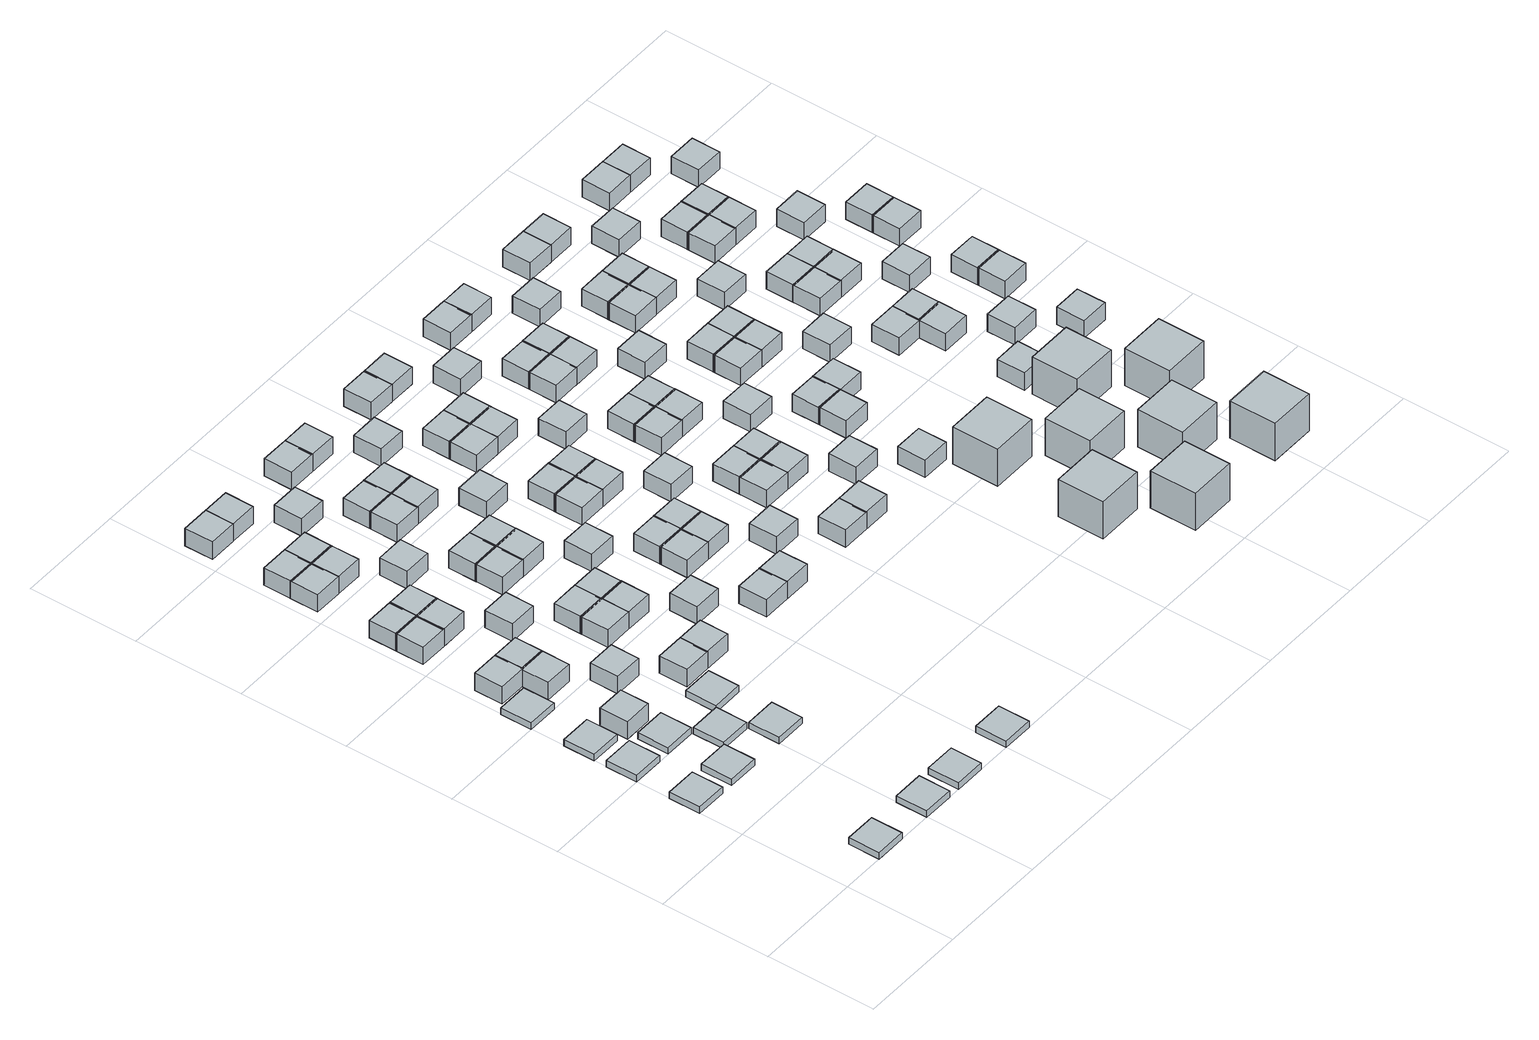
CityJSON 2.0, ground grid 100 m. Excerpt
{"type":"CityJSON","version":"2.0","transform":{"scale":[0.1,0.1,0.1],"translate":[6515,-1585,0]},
"CityObjects":{
"object1":{"type":"GenericCityObject","geometry":[{"type":"Solid","lod":"1","boundaries":[[[[0,1,2,3]],[[4,5,1,0]],[[5,6,2,1]],[[6,7,3,2]],[[7,4,0,3]],[[7,6,5,4]]]]}]},
"object2":{"type":"GenericCityObject","geometry":[{"type":"Solid","lod":"1","boundaries":[[[[8,9,10,11]],[[12,13,9,8]],[[13,14,10,9]],[[14,15,11,10]],[[15,12,8,11]],[[15,14,13,12]]]]}]},
"object3":{"type":"GenericCityObject","geometry":[{"type":"Solid","lod":"1","boundaries":[[[[16,17,18,19]],[[20,21,17,16]],[[21,22,18,17]],[[22,23,19,18]],[[23,20,16,19]],[[23,22,21,20]]]]}]},
"object4":{"type":"GenericCityObject","geometry":[{"type":"Solid","lod":"1","boundaries":[[[[24,25,26,27]],[[28,29,25,24]],[[29,30,26,25]],[[30,31,27,26]],[[31,28,24,27]],[[31,30,29,28]]]]}]},
"object5":{"type":"GenericCityObject","geometry":[{"type":"Solid","lod":"1","boundaries":[[[[32,33,34,35]],[[36,37,33,32]],[[37,38,34,33]],[[38,39,35,34]],[[39,36,32,35]],[[39,38,37,36]]]]}]},
"object6":{"type":"GenericCityObject","geometry":[{"type":"Solid","lod":"1","boundaries":[[[[40,41,42,43]],[[44,45,41,40]],[[45,46,42,41]],[[46,47,43,42]],[[47,44,40,43]],[[47,46,45,44]]]]}]},
"object7":{"type":"GenericCityObject","geometry":[{"type":"Solid","lod":"1","boundaries":[[[[48,49,50,51]],[[52,53,49,48]],[[53,54,50,49]],[[54,55,51,50]],[[55,52,48,51]],[[55,54,53,52]]]]}]},
"object8":{"type":"GenericCityObject","geometry":[{"type":"Solid","lod":"1","boundaries":[[[[56,57,58,59]],[[60,61,57,56]],[[61,62,58,57]],[[62,63,59,58]],[[63,60,56,59]],[[63,62,61,60]]]]}]},
"object9":{"type":"GenericCityObject","geometry":[{"type":"Solid","lod":"1","boundaries":[[[[64,65,66,67]],[[68,69,65,64]],[[69,70,66,65]],[[70,71,67,66]],[[71,68,64,67]],[[71,70,69,68]]]]}]},
"object10":{"type":"GenericCityObject","geometry":[{"type":"Solid","lod":"1","boundaries":[[[[72,73,74,75]],[[76,77,73,72]],[[77,78,74,73]],[[78,79,75,74]],[[79,76,72,75]],[[79,78,77,76]]]]}]},
"object11":{"type":"GenericCityObject","geometry":[{"type":"Solid","lod":"1","boundaries":[[[[80,81,82,83]],[[84,85,81,80]],[[85,86,82,81]],[[86,87,83,82]],[[87,84,80,83]],[[87,86,85,84]]]]}]},
"object12":{"type":"GenericCityObject","geometry":[{"type":"Solid","lod":"1","boundaries":[[[[88,89,90,91]],[[92,93,89,88]],[[93,94,90,89]],[[94,95,91,90]],[[95,92,88,91]],[[95,94,93,92]]]]}]},
"object13":{"type":"GenericCityObject","geometry":[{"type":"Solid","lod":"1","boundaries":[[[[96,97,98,99]],[[100,101,97,96]],[[101,102,98,97]],[[102,103,99,98]],[[103,100,96,99]],[[103,102,101,100]]]]}]},
"object14":{"type":"GenericCityObject","geometry":[{"type":"Solid","lod":"1","boundaries":[[[[104,105,106,107]],[[108,109,105,104]],[[109,110,106,105]],[[110,111,107,106]],[[111,108,104,107]],[[111,110,109,108]]]]}]},
"object15":{"type":"GenericCityObject","geometry":[{"type":"Solid","lod":"1","boundaries":[[[[112,113,114,115]],[[116,117,113,112]],[[117,118,114,113]],[[118,119,115,114]],[[119,116,112,115]],[[119,118,117,116]]]]}]},
"object16":{"type":"GenericCityObject","geometry":[{"type":"Solid","lod":"1","boundaries":[[[[120,121,122,123]],[[124,125,121,120]],[[125,126,122,121]],[[126,127,123,122]],[[127,124,120,123]],[[127,126,125,124]]]]}]},
"object17":{"type":"GenericCityObject","geometry":[{"type":"Solid","lod":"1","boundaries":[[[[128,129,130,131]],[[132,133,129,128]],[[133,134,130,129]],[[134,135,131,130]],[[135,132,128,131]],[[135,134,133,132]]]]}]},
"object18":{"type":"GenericCityObject","geometry":[{"type":"Solid","lod":"1","boundaries":[[[[136,137,138,139]],[[140,141,137,136]],[[141,142,138,137]],[[142,143,139,138]],[[143,140,136,139]],[[143,142,141,140]]]]}]},
"object19":{"type":"GenericCityObject","geometry":[{"type":"Solid","lod":"1","boundaries":[[[[144,145,146,147]],[[148,149,145,144]],[[149,150,146,145]],[[150,151,147,146]],[[151,148,144,147]],[[151,150,149,148]]]]}]},
"object20":{"type":"GenericCityObject","geometry":[{"type":"Solid","lod":"1","boundaries":[[[[152,153,154,155]],[[156,157,153,152]],[[157,158,154,153]],[[158,159,155,154]],[[159,156,152,155]],[[159,158,157,156]]]]}]},
"object21":{"type":"GenericCityObject","geometry":[{"type":"Solid","lod":"1","boundaries":[[[[160,161,162,163]],[[164,165,161,160]],[[165,166,162,161]],[[166,167,163,162]],[[167,164,160,163]],[[167,166,165,164]]]]}]},
"object22":{"type":"GenericCityObject","geometry":[{"type":"Solid","lod":"1","boundaries":[[[[168,169,170,171]],[[172,173,169,168]],[[173,174,170,169]],[[174,175,171,170]],[[175,172,168,171]],[[175,174,173,172]]]]}]},
"object23":{"type":"GenericCityObject","geometry":[{"type":"Solid","lod":"1","boundaries":[[[[176,177,178,179]],[[180,181,177,176]],[[181,182,178,177]],[[182,183,179,178]],[[183,180,176,179]],[[183,182,181,180]]]]}]},
"object24":{"type":"GenericCityObject","geometry":[{"type":"Solid","lod":"1","boundaries":[[[[184,185,186,187]],[[188,189,185,184]],[[189,190,186,185]],[[190,191,187,186]],[[191,188,184,187]],[[191,190,189,188]]]]}]},
"object25":{"type":"GenericCityObject","geometry":[{"type":"Solid","lod":"1","boundaries":[[[[192,193,194,195]],[[196,197,193,192]],[[197,198,194,193]],[[198,199,195,194]],[[199,196,192,195]],[[199,198,197,196]]]]}]},
"object26":{"type":"GenericCityObject","geometry":[{"type":"Solid","lod":"1","boundaries":[[[[200,201,202,203]],[[204,205,201,200]],[[205,206,202,201]],[[206,207,203,202]],[[207,204,200,203]],[[207,206,205,204]]]]}]},
"object27":{"type":"GenericCityObject","geometry":[{"type":"Solid","lod":"1","boundaries":[[[[208,209,210,211]],[[212,213,209,208]],[[213,214,210,209]],[[214,215,211,210]],[[215,212,208,211]],[[215,214,213,212]]]]}]},
"object28":{"type":"GenericCityObject","geometry":[{"type":"Solid","lod":"1","boundaries":[[[[216,217,218,219]],[[220,221,217,216]],[[221,222,218,217]],[[222,223,219,218]],[[223,220,216,219]],[[223,222,221,220]]]]}]},
"object29":{"type":"GenericCityObject","geometry":[{"type":"Solid","lod":"1","boundaries":[[[[224,225,226,227]],[[228,229,225,224]],[[229,230,226,225]],[[230,231,227,226]],[[231,228,224,227]],[[231,230,229,228]]]]}]},
"object30":{"type":"GenericCityObject","geometry":[{"type":"Solid","lod":"1","boundaries":[[[[232,233,234,235]],[[236,237,233,232]],[[237,238,234,233]],[[238,239,235,234]],[[239,236,232,235]],[[239,238,237,236]]]]}]},
"object31":{"type":"GenericCityObject","geometry":[{"type":"Solid","lod":"1","boundaries":[[[[240,241,242,243]],[[244,245,241,240]],[[245,246,242,241]],[[246,247,243,242]],[[247,244,240,243]],[[247,246,245,244]]]]}]},
"object32":{"type":"GenericCityObject","geometry":[{"type":"Solid","lod":"1","boundaries":[[[[248,249,250,251]],[[252,253,249,248]],[[253,254,250,249]],[[254,255,251,250]],[[255,252,248,251]],[[255,254,253,252]]]]}]},
"object33":{"type":"GenericCityObject","geometry":[{"type":"Solid","lod":"1","boundaries":[[[[256,257,258,259]],[[260,261,257,256]],[[261,262,258,257]],[[262,263,259,258]],[[263,260,256,259]],[[263,262,261,260]]]]}]},
"object34":{"type":"GenericCityObject","geometry":[{"type":"Solid","lod":"1","boundaries":[[[[264,265,266,267]],[[268,269,265,264]],[[269,270,266,265]],[[270,271,267,266]],[[271,268,264,267]],[[271,270,269,268]]]]}]},
"object35":{"type":"GenericCityObject","geometry":[{"type":"Solid","lod":"1","boundaries":[[[[272,273,274,275]],[[276,277,273,272]],[[277,278,274,273]],[[278,279,275,274]],[[279,276,272,275]],[[279,278,277,276]]]]}]},
"object36":{"type":"GenericCityObject","geometry":[{"type":"Solid","lod":"1","boundaries":[[[[280,281,282,283]],[[284,285,281,280]],[[285,286,282,281]],[[286,287,283,282]],[[287,284,280,283]],[[287,286,285,284]]]]}]},
"object37":{"type":"GenericCityObject","geometry":[{"type":"Solid","lod":"1","boundaries":[[[[288,289,290,291]],[[292,293,289,288]],[[293,294,290,289]],[[294,295,291,290]],[[295,292,288,291]],[[295,294,293,292]]]]}]},
"object38":{"type":"GenericCityObject","geometry":[{"type":"Solid","lod":"1","boundaries":[[[[296,297,298,299]],[[300,301,297,296]],[[301,302,298,297]],[[302,303,299,298]],[[303,300,296,299]],[[303,302,301,300]]]]}]},
"object39":{"type":"GenericCityObject","geometry":[{"type":"Solid","lod":"1","boundaries":[[[[304,305,306,307]],[[308,309,305,304]],[[309,310,306,305]],[[310,311,307,306]],[[311,308,304,307]],[[311,310,309,308]]]]}]},
"object40":{"type":"GenericCityObject","geometry":[{"type":"Solid","lod":"1","boundaries":[[[[312,313,314,315]],[[316,317,313,312]],[[317,318,314,313]],[[318,319,315,314]],[[319,316,312,315]],[[319,318,317,316]]]]}]},
"object41":{"type":"GenericCityObject","geometry":[{"type":"Solid","lod":"1","boundaries":[[[[320,321,322,323]],[[324,325,321,320]],[[325,326,322,321]],[[326,327,323,322]],[[327,324,320,323]],[[327,326,325,324]]]]}]},
"object42":{"type":"GenericCityObject","geometry":[{"type":"Solid","lod":"1","boundaries":[[[[328,329,330,331]],[[332,333,329,328]],[[333,334,330,329]],[[334,335,331,330]],[[335,332,328,331]],[[335,334,333,332]]]]}]},
"object43":{"type":"GenericCityObject","geometry":[{"type":"Solid","lod":"1","boundaries":[[[[336,337,338,339]],[[340,341,337,336]],[[341,342,338,337]],[[342,343,339,338]],[[343,340,336,339]],[[343,342,341,340]]]]}]},
"object44":{"type":"GenericCityObject","geometry":[{"type":"Solid","lod":"1","boundaries":[[[[344,345,346,347]],[[348,349,345,344]],[[349,350,346,345]],[[350,351,347,346]],[[351,348,344,347]],[[351,350,349,348]]]]}]},
"object45":{"type":"GenericCityObject","geometry":[{"type":"Solid","lod":"1","boundaries":[[[[352,353,354,355]],[[356,357,353,352]],[[357,358,354,353]],[[358,359,355,354]],[[359,356,352,355]],[[359,358,357,356]]]]}]},
"object46":{"type":"GenericCityObject","geometry":[{"type":"Solid","lod":"1","boundaries":[[[[360,361,362,363]],[[364,365,361,360]],[[365,366,362,361]],[[366,367,363,362]],[[367,364,360,363]],[[367,366,365,364]]]]}]},
"object47":{"type":"GenericCityObject","geometry":[{"type":"Solid","lod":"1","boundaries":[[[[368,369,370,371]],[[372,373,369,368]],[[373,374,370,369]],[[374,375,371,370]],[[375,372,368,371]],[[375,374,373,372]]]]}]},
"object48":{"type":"GenericCityObject","geometry":[{"type":"Solid","lod":"1","boundaries":[[[[376,377,378,379]],[[380,381,377,376]],[[381,382,378,377]],[[382,383,379,378]],[[383,380,376,379]],[[383,382,381,380]]]]}]},
"object49":{"type":"GenericCityObject","geometry":[{"type":"Solid","lod":"1","boundaries":[[[[384,385,386,387]],[[388,389,385,384]],[[389,390,386,385]],[[390,391,387,386]],[[391,388,384,387]],[[391,390,389,388]]]]}]},
"object50":{"type":"GenericCityObject","geometry":[{"type":"Solid","lod":"1","boundaries":[[[[392,393,394,395]],[[396,397,393,392]],[[397,398,394,393]],[[398,399,395,394]],[[399,396,392,395]],[[399,398,397,396]]]]}]},
"object51":{"type":"GenericCityObject","geometry":[{"type":"Solid","lod":"1","boundaries":[[[[400,401,402,403]],[[404,405,401,400]],[[405,406,402,401]],[[406,407,403,402]],[[407,404,400,403]],[[407,406,405,404]]]]}]},
"object52":{"type":"GenericCityObject","geometry":[{"type":"Solid","lod":"1","boundaries":[[[[408,409,410,411]],[[412,413,409,408]],[[413,414,410,409]],[[414,415,411,410]],[[415,412,408,411]],[[415,414,413,412]]]]}]},
"object53":{"type":"GenericCityObject","geometry":[{"type":"Solid","lod":"1","boundaries":[[[[416,417,418,419]],[[420,421,417,416]],[[421,422,418,417]],[[422,423,419,418]],[[423,420,416,419]],[[423,422,421,420]]]]}]},
"object54":{"type":"GenericCityObject","geometry":[{"type":"Solid","lod":"1","boundaries":[[[[424,425,426,427]],[[428,429,425,424]],[[429,430,426,425]],[[430,431,427,426]],[[431,428,424,427]],[[431,430,429,428]]]]}]},
"object55":{"type":"GenericCityObject","geometry":[{"type":"Solid","lod":"1","boundaries":[[[[432,433,434,435]],[[436,437,433,432]],[[437,438,434,433]],[[438,439,435,434]],[[439,436,432,435]],[[439,438,437,436]]]]}]},
"object56":{"type":"GenericCityObject","geometry":[{"type":"Solid","lod":"1","boundaries":[[[[440,441,442,443]],[[444,445,441,440]],[[445,446,442,441]],[[446,447,443,442]],[[447,444,440,443]],[[447,446,445,444]]]]}]},
"object57":{"type":"GenericCityObject","geometry":[{"type":"Solid","lod":"1","boundaries":[[[[448,449,450,451]],[[452,453,449,448]],[[453,454,450,449]],[[454,455,451,450]],[[455,452,448,451]],[[455,454,453,452]]]]}]},
"object58":{"type":"GenericCityObject","geometry":[{"type":"Solid","lod":"1","boundaries":[[[[456,457,458,459]],[[460,461,457,456]],[[461,462,458,457]],[[462,463,459,458]],[[463,460,456,459]],[[463,462,461,460]]]]}]},
"object59":{"type":"GenericCityObject","geometry":[{"type":"Solid","lod":"1","boundaries":[[[[464,465,466,467]],[[468,469,465,464]],[[469,470,466,465]],[[470,471,467,466]],[[471,468,464,467]],[[471,470,469,468]]]]}]},
"object60":{"type":"GenericCityObject","geometry":[{"type":"Solid","lod":"1","boundaries":[[[[472,473,474,475]],[[476,477,473,472]],[[477,478,474,473]],[[478,479,475,474]],[[479,476,472,475]],[[479,478,477,476]]]]}]},
"object61":{"type":"GenericCityObject","geometry":[{"type":"Solid","lod":"1","boundaries":[[[[480,481,482,483]],[[484,485,481,480]],[[485,486,482,481]],[[486,487,483,482]],[[487,484,480,483]],[[487,486,485,484]]]]}]},
"object62":{"type":"GenericCityObject","geometry":[{"type":"Solid","lod":"1","boundaries":[[[[488,489,490,491]],[[492,493,489,488]],[[493,494,490,489]],[[494,495,491,490]],[[495,492,488,491]],[[495,494,493,492]]]]}]},
"object63":{"type":"GenericCityObject","geometry":[{"type":"Solid","lod":"1","boundaries":[[[[496,497,498,499]],[[500,501,497,496]],[[501,502,498,497]],[[502,503,499,498]],[[503,500,496,499]],[[503,502,501,500]]]]}]},
"object64":{"type":"GenericCityObject","geometry":[{"type":"Solid","lod":"1","boundaries":[[[[504,505,506,507]],[[508,509,505,504]],[[509,510,506,505]],[[510,511,507,506]],[[511,508,504,507]],[[511,510,509,508]]]]}]},
"object65":{"type":"GenericCityObject","geometry":[{"type":"Solid","lod":"1","boundaries":[[[[512,513,514,515]],[[516,517,513,512]],[[517,518,514,513]],[[518,519,515,514]],[[519,516,512,515]],[[519,518,517,516]]]]}]},
"object66":{"type":"GenericCityObject","geometry":[{"type":"Solid","lod":"1","boundaries":[[[[520,521,522,523]],[[524,525,521,520]],[[525,526,522,521]],[[526,527,523,522]],[[527,524,520,523]],[[527,526,525,524]]]]}]},
"object67":{"type":"GenericCityObject","geometry":[{"type":"Solid","lod":"1","boundaries":[[[[528,529,530,531]],[[532,533,529,528]],[[533,534,530,529]],[[534,535,531,530]],[[535,532,528,531]],[[535,534,533,532]]]]}]},
"object68":{"type":"GenericCityObject","geometry":[{"type":"Solid","lod":"1","boundaries":[[[[536,537,538,539]],[[540,541,537,536]],[[541,542,538,537]],[[542,543,539,538]],[[543,540,536,539]],[[543,542,541,540]]]]}]},
"object69":{"type":"GenericCityObject","geometry":[{"type":"Solid","lod":"1","boundaries":[[[[544,545,546,547]],[[548,549,545,544]],[[549,550,546,545]],[[550,551,547,546]],[[551,548,544,547]],[[551,550,549,548]]]]}]},
"object70":{"type":"GenericCityObject","geometry":[{"type":"Solid","lod":"1","boundaries":[[[[552,553,554,555]],[[556,557,553,552]],[[557,558,554,553]],[[558,559,555,554]],[[559,556,552,555]],[[559,558,557,556]]]]}]},
"object71":{"type":"GenericCityObject","geometry":[{"type":"Solid","lod":"1","boundaries":[[[[560,561,562,563]],[[564,565,561,560]],[[565,566,562,561]],[[566,567,563,562]],[[567,564,560,563]],[[567,566,565,564]]]]}]},
"object72":{"type":"GenericCityObject","geometry":[{"type":"Solid","lod":"1","boundaries":[[[[568,569,570,571]],[[572,573,569,568]],[[573,574,570,569]],[[574,575,571,570]],[[575,572,568,571]],[[575,574,573,572]]]]}]},
"object73":{"type":"GenericCityObject","geometry":[{"type":"Solid","lod":"1","boundaries":[[[[576,577,578,579]],[[580,581,577,576]],[[581,582,578,577]],[[582,583,579,578]],[[583,580,576,579]],[[583,582,581,580]]]]}]},
"object74":{"type":"GenericCityObject","geometry":[{"type":"Solid","lod":"1","boundaries":[[[[584,585,586,587]],[[588,589,585,584]],[[589,590,586,585]],[[590,591,587,586]],[[591,588,584,587]],[[591,590,589,588]]]]}]},
"object75":{"type":"GenericCityObject","geometry":[{"type":"Solid","lod":"1","boundaries":[[[[592,593,594,595]],[[596,597,593,592]],[[597,598,594,593]],[[598,599,595,594]],[[599,596,592,595]],[[599,598,597,596]]]]}]},
"object76":{"type":"GenericCityObject","geometry":[{"type":"Solid","lod":"1","boundaries":[[[[600,601,602,603]],[[604,605,601,600]],[[605,606,602,601]],[[606,607,603,602]],[[607,604,600,603]],[[607,606,605,604]]]]}]},
"object77":{"type":"GenericCityObject","geometry":[{"type":"Solid","lod":"1","boundaries":[[[[608,609,610,611]],[[612,613,609,608]],[[613,614,610,609]],[[614,615,611,610]],[[615,612,608,611]],[[615,614,613,612]]]]}]},
"object78":{"type":"GenericCityObject","geometry":[{"type":"Solid","lod":"1","boundaries":[[[[616,617,618,619]],[[620,621,617,616]],[[621,622,618,617]],[[622,623,619,618]],[[623,620,616,619]],[[623,622,621,620]]]]}]},
"object79":{"type":"GenericCityObject","geometry":[{"type":"Solid","lod":"1","boundaries":[[[[624,625,626,627]],[[628,629,625,624]],[[629,630,626,625]],[[630,631,627,626]],[[631,628,624,627]],[[631,630,629,628]]]]}]},
"object80":{"type":"GenericCityObject","geometry":[{"type":"Solid","lod":"1","boundaries":[[[[632,633,634,635]],[[636,637,633,632]],[[637,638,634,633]],[[638,639,635,634]],[[639,636,632,635]],[[639,638,637,636]]]]}]},
"object81":{"type":"GenericCityObject","geometry":[{"type":"Solid","lod":"1","boundaries":[[[[640,641,642,643]],[[644,645,641,640]],[[645,646,642,641]],[[646,647,643,642]],[[647,644,640,643]],[[647,646,645,644]]]]}]},
"object82":{"type":"GenericCityObject","geometry":[{"type":"Solid","lod":"1","boundaries":[[[[648,649,650,651]],[[652,653,649,648]],[[653,654,650,649]],[[654,655,651,650]],[[655,652,648,651]],[[655,654,653,652]]]]}]},
"object83":{"type":"GenericCityObject","geometry":[{"type":"Solid","lod":"1","boundaries":[[[[656,657,658,659]],[[660,661,657,656]],[[661,662,658,657]],[[662,663,659,658]],[[663,660,656,659]],[[663,662,661,660]]]]}]},
"object84":{"type":"GenericCityObject","geometry":[{"type":"Solid","lod":"1","boundaries":[[[[664,665,666,667]],[[668,669,665,664]],[[669,670,666,665]],[[670,671,667,666]],[[671,668,664,667]],[[671,670,669,668]]]]}]},
"object85":{"type":"GenericCityObject","geometry":[{"type":"Solid","lod":"1","boundaries":[[[[672,673,674,675]],[[676,677,673,672]],[[677,678,674,673]],[[678,679,675,674]],[[679,676,672,675]],[[679,678,677,676]]]]}]},
"object86":{"type":"GenericCityObject","geometry":[{"type":"Solid","lod":"1","boundaries":[[[[680,681,682,683]],[[684,685,681,680]],[[685,686,682,681]],[[686,687,683,682]],[[687,684,680,683]],[[687,686,685,684]]]]}]},
"object87":{"type":"GenericCityObject","geometry":[{"type":"Solid","lod":"1","boundaries":[[[[688,689,690,691]],[[692,693,689,688]],[[693,694,690,689]],[[694,695,691,690]],[[695,692,688,691]],[[695,694,693,692]]]]}]},
"object88":{"type":"GenericCityObject","geometry":[{"type":"Solid","lod":"1","boundaries":[[[[696,697,698,699]],[[700,701,697,696]],[[701,702,698,697]],[[702,703,699,698]],[[703,700,696,699]],[[703,702,701,700]]]]}]},
"object89":{"type":"GenericCityObject","geometry":[{"type":"Solid","lod":"1","boundaries":[[[[704,705,706,707]],[[708,709,705,704]],[[709,710,706,705]],[[710,711,707,706]],[[711,708,704,707]],[[711,710,709,708]]]]}]},
"object90":{"type":"GenericCityObject","geometry":[{"type":"Solid","lod":"1","boundaries":[[[[712,713,714,715]],[[716,717,713,712]],[[717,718,714,713]],[[718,719,715,714]],[[719,716,712,715]],[[719,718,717,716]]]]}]},
"object91":{"type":"GenericCityObject","geometry":[{"type":"Solid","lod":"1","boundaries":[[[[720,721,722,723]],[[724,725,721,720]],[[725,726,722,721]],[[726,727,723,722]],[[727,724,720,723]],[[727,726,725,724]]]]}]},
"object92":{"type":"GenericCityObject","geometry":[{"type":"Solid","lod":"1","boundaries":[[[[728,729,730,731]],[[732,733,729,728]],[[733,734,730,729]],[[734,735,731,730]],[[735,732,728,731]],[[735,734,733,732]]]]}]},
"object93":{"type":"GenericCityObject","geometry":[{"type":"Solid","lod":"1","boundaries":[[[[736,737,738,739]],[[740,741,737,736]],[[741,742,738,737]],[[742,743,739,738]],[[743,740,736,739]],[[743,742,741,740]]]]}]},
"object94":{"type":"GenericCityObject","geometry":[{"type":"Solid","lod":"1","boundaries":[[[[744,745,746,747]],[[748,749,745,744]],[[749,750,746,745]],[[750,751,747,746]],[[751,748,744,747]],[[751,750,749,748]]]]}]},
"object95":{"type":"GenericCityObject","geometry":[{"type":"Solid","lod":"1","boundaries":[[[[752,753,754,755]],[[756,757,753,752]],[[757,758,754,753]],[[758,759,755,754]],[[759,756,752,755]],[[759,758,757,756]]]]}]},
"object96":{"type":"GenericCityObject","geometry":[{"type":"Solid","lod":"1","boundaries":[[[[760,761,762,763]],[[764,765,761,760]],[[765,766,762,761]],[[766,767,763,762]],[[767,764,760,763]],[[767,766,765,764]]]]}]},
"object97":{"type":"GenericCityObject","geometry":[{"type":"Solid","lod":"1","boundaries":[[[[768,769,770,771]],[[772,773,769,768]],[[773,774,770,769]],[[774,775,771,770]],[[775,772,768,771]],[[775,774,773,772]]]]}]},
"object98":{"type":"GenericCityObject","geometry":[{"type":"Solid","lod":"1","boundaries":[[[[776,777,778,779]],[[780,781,777,776]],[[781,782,778,777]],[[782,783,779,778]],[[783,780,776,779]],[[783,782,781,780]]]]}]},
"object99":{"type":"GenericCityObject","geometry":[{"type":"Solid","lod":"1","boundaries":[[[[784,785,786,787]],[[788,789,785,784]],[[789,790,786,785]],[[790,791,787,786]],[[791,788,784,787]],[[791,790,789,788]]]]}]},
"object100":{"type":"GenericCityObject","geometry":[{"type":"Solid","lod":"1","boundaries":[[[[792,793,794,795]],[[796,797,793,792]],[[797,798,794,793]],[[798,799,795,794]],[[799,796,792,795]],[[799,798,797,796]]]]}]},
"object101":{"type":"GenericCityObject","geometry":[{"type":"Solid","lod":"1","boundaries":[[[[800,801,802,803]],[[804,805,801,800]],[[805,806,802,801]],[[806,807,803,802]],[[807,804,800,803]],[[807,806,805,804]]]]}]},
"object102":{"type":"GenericCityObject","geometry":[{"type":"Solid","lod":"1","boundaries":[[[[808,809,810,811]],[[812,813,809,808]],[[813,814,810,809]],[[814,815,811,810]],[[815,812,808,811]],[[815,814,813,812]]]]}]},
"object103":{"type":"GenericCityObject","geometry":[{"type":"Solid","lod":"1","boundaries":[[[[816,817,818,819]],[[820,821,817,816]],[[821,822,818,817]],[[822,823,819,818]],[[823,820,816,819]],[[823,822,821,820]]]]}]},
"object104":{"type":"GenericCityObject","geometry":[{"type":"Solid","lod":"1","boundaries":[[[[824,825,826,827]],[[828,829,825,824]],[[829,830,826,825]],[[830,831,827,826]],[[831,828,824,827]],[[831,830,829,828]]]]}]},
"object105":{"type":"GenericCityObject","geometry":[{"type":"Solid","lod":"1","boundaries":[[[[832,833,834,835]],[[836,837,833,832]],[[837,838,834,833]],[[838,839,835,834]],[[839,836,832,835]],[[839,838,837,836]]]]}]},
"object106":{"type":"GenericCityObject","geometry":[{"type":"Solid","lod":"1","boundaries":[[[[840,841,842,843]],[[844,845,841,840]],[[845,846,842,841]],[[846,847,843,842]],[[847,844,840,843]],[[847,846,845,844]]]]}]},
"object107":{"type":"GenericCityObject","geometry":[{"type":"Solid","lod":"1","boundaries":[[[[848,849,850,851]],[[852,853,849,848]],[[853,854,850,849]],[[854,855,851,850]],[[855,852,848,851]],[[855,854,853,852]]]]}]},
"object108":{"type":"GenericCityObject","geometry":[{"type":"Solid","lod":"1","boundaries":[[[[856,857,858,859]],[[860,861,857,856]],[[861,862,858,857]],[[862,863,859,858]],[[863,860,856,859]],[[863,862,861,860]]]]}]},
"object109":{"type":"GenericCityObject","geometry":[{"type":"Solid","lod":"1","boundaries":[[[[864,865,866,867]],[[868,869,865,864]],[[869,870,866,865]],[[870,871,867,866]],[[871,868,864,867]],[[871,870,869,868]]]]}]},
"object110":{"type":"GenericCityObject","geometry":[{"type":"Solid","lod":"1","boundaries":[[[[872,873,874,875]],[[876,877,873,872]],[[877,878,874,873]],[[878,879,875,874]],[[879,876,872,875]],[[879,878,877,876]]]]}]},
"object111":{"type":"GenericCityObject","geometry":[{"type":"Solid","lod":"1","boundaries":[[[[880,881,882,883]],[[884,885,881,880]],[[885,886,882,881]],[[886,887,883,882]],[[887,884,880,883]],[[887,886,885,884]]]]}]},
"object112":{"type":"GenericCityObject","geometry":[{"type":"Solid","lod":"1","boundaries":[[[[888,889,890,891]],[[892,893,889,888]],[[893,894,890,889]],[[894,895,891,890]],[[895,892,888,891]],[[895,894,893,892]]]]}]},
"object113":{"type":"GenericCityObject","geometry":[{"type":"Solid","lod":"1","boundaries":[[[[896,897,898,899]],[[900,901,897,896]],[[901,902,898,897]],[[902,903,899,898]],[[903,900,896,899]],[[903,902,901,900]]]]}]},
"object114":{"type":"GenericCityObject","geometry":[{"type":"Solid","lod":"1","boundaries":[[[[904,905,906,907]],[[908,909,905,904]],[[909,910,906,905]],[[910,911,907,906]],[[911,908,904,907]],[[911,910,909,908]]]]}]},
"object115":{"type":"GenericCityObject","geometry":[{"type":"Solid","lod":"1","boundaries":[[[[912,913,914,915]],[[916,917,913,912]],[[917,918,914,913]],[[918,919,915,914]],[[919,916,912,915]],[[919,918,917,916]]]]}]},
"object116":{"type":"GenericCityObject","geometry":[{"type":"Solid","lod":"1","boundaries":[[[[920,921,922,923]],[[924,925,921,920]],[[925,926,922,921]],[[926,927,923,922]],[[927,924,920,923]],[[927,926,925,924]]]]}]},
"object117":{"type":"GenericCityObject","geometry":[{"type":"Solid","lod":"1","boundaries":[[[[928,929,930,931]],[[932,933,929,928]],[[933,934,930,929]],[[934,935,931,930]],[[935,932,928,931]],[[935,934,933,932]]]]}]},
"object118":{"type":"GenericCityObject","geometry":[{"type":"Solid","lod":"1","boundaries":[[[[936,937,938,939]],[[940,941,937,936]],[[941,942,938,937]],[[942,943,939,938]],[[943,940,936,939]],[[943,942,941,940]]]]}]},
"object119":{"type":"GenericCityObject","geometry":[{"type":"Solid","lod":"1","boundaries":[[[[944,945,946,947]],[[948,949,945,944]],[[949,950,946,945]],[[950,951,947,946]],[[951,948,944,947]],[[951,950,949,948]]]]}]},
"object120":{"type":"GenericCityObject","geometry":[{"type":"Solid","lod":"1","boundaries":[[[[952,953,954,955]],[[956,957,953,952]],[[957,958,954,953]],[[958,959,955,954]],[[959,956,952,955]],[[959,958,957,956]]]]}]},
"object121":{"type":"GenericCityObject","geometry":[{"type":"Solid","lod":"1","boundaries":[[[[960,961,962,963]],[[964,965,961,960]],[[965,966,962,961]],[[966,967,963,962]],[[967,964,960,963]],[[967,966,965,964]]]]}]},
"object122":{"type":"GenericCityObject","geometry":[{"type":"Solid","lod":"1","boundaries":[[[[968,969,970,971]],[[972,973,969,968]],[[973,974,970,969]],[[974,975,971,970]],[[975,972,968,971]],[[975,974,973,972]]]]}]},
"object123":{"type":"GenericCityObject","geometry":[{"type":"Solid","lod":"1","boundaries":[[[[976,977,978,979]],[[980,981,977,976]],[[981,982,978,977]],[[982,983,979,978]],[[983,980,976,979]],[[983,982,981,980]]]]}]},
"object124":{"type":"GenericCityObject","geometry":[{"type":"Solid","lod":"1","boundaries":[[[[984,985,986,987]],[[988,989,985,984]],[[989,990,986,985]],[[990,991,987,986]],[[991,988,984,987]],[[991,990,989,988]]]]}]},
"object125":{"type":"GenericCityObject","geometry":[{"type":"Solid","lod":"1","boundaries":[[[[992,993,994,995]],[[996,997,993,992]],[[997,998,994,993]],[[998,999,995,994]],[[999,996,992,995]],[[999,998,997,996]]]]}]},
"object126":{"type":"GenericCityObject","geometry":[{"type":"Solid","lod":"1","boundaries":[[[[1000,1001,1002,1003]],[[1004,1005,1001,1000]],[[1005,1006,1002,1001]],[[1006,1007,1003,1002]],[[1007,1004,1000,1003]],[[1007,1006,1005,1004]]]]}]},
"object127":{"type":"GenericCityObject","geometry":[{"type":"Solid","lod":"1","boundaries":[[[[1008,1009,1010,1011]],[[1012,1013,1009,1008]],[[1013,1014,1010,1009]],[[1014,1015,1011,1010]],[[1015,1012,1008,1011]],[[1015,1014,1013,1012]]]]}]},
"object128":{"type":"GenericCityObject","geometry":[{"type":"Solid","lod":"1","boundaries":[[[[1016,1017,1018,1019]],[[1020,1021,1017,1016]],[[1021,1022,1018,1017]],[[1022,1023,1019,1018]],[[1023,1020,1016,1019]],[[1023,1022,1021,1020]]]]}]},
"object129":{"type":"GenericCityObject","geometry":[{"type":"Solid","lod":"1","boundaries":[[[[1024,1025,1026,1027]],[[1028,1029,1025,1024]],[[1029,1030,1026,1025]],[[1030,1031,1027,1026]],[[1031,1028,1024,1027]],[[1031,1030,1029,1028]]]]}]},
"object130":{"type":"GenericCityObject","geometry":[{"type":"Solid","lod":"1","boundaries":[[[[1032,1033,1034,1035]],[[1036,1037,1033,1032]],[[1037,1038,1034,1033]],[[1038,1039,1035,1034]],[[1039,1036,1032,1035]],[[1039,1038,1037,1036]]]]}]},
"object131":{"type":"GenericCityObject","geometry":[{"type":"Solid","lod":"1","boundaries":[[[[1040,1041,1042,1043]],[[1044,1045,1041,1040]],[[1045,1046,1042,1041]],[[1046,1047,1043,1042]],[[1047,1044,1040,1043]],[[1047,1046,1045,1044]]]]}]},
"object132":{"type":"GenericCityObject","geometry":[{"type":"Solid","lod":"1","boundaries":[[[[1048,1049,1050,1051]],[[1052,1053,1049,1048]],[[1053,1054,1050,1049]],[[1054,1055,1051,1050]],[[1055,1052,1048,1051]],[[1055,1054,1053,1052]]]]}]},
"object133":{"type":"GenericCityObject","geometry":[{"type":"Solid","lod":"1","boundaries":[[[[1056,1057,1058,1059]],[[1060,1061,1057,1056]],[[1061,1062,1058,1057]],[[1062,1063,1059,1058]],[[1063,1060,1056,1059]],[[1063,1062,1061,1060]]]]}]},
"object134":{"type":"GenericCityObject","geometry":[{"type":"Solid","lod":"1","boundaries":[[[[1064,1065,1066,1067]],[[1068,1069,1065,1064]],[[1069,1070,1066,1065]],[[1070,1071,1067,1066]],[[1071,1068,1064,1067]],[[1071,1070,1069,1068]]]]}]},
"object135":{"type":"GenericCityObject","geometry":[{"type":"Solid","lod":"1","boundaries":[[[[1072,1073,1074,1075]],[[1076,1077,1073,1072]],[[1077,1078,1074,1073]],[[1078,1079,1075,1074]],[[1079,1076,1072,1075]],[[1079,1078,1077,1076]]]]}]},
"object136":{"type":"GenericCityObject","geometry":[{"type":"Solid","lod":"1","boundaries":[[[[1080,1081,1082,1083]],[[1084,1085,1081,1080]],[[1085,1086,1082,1081]],[[1086,1087,1083,1082]],[[1087,1084,1080,1083]],[[1087,1086,1085,1084]]]]}]},
"object137":{"type":"GenericCityObject","geometry":[{"type":"Solid","lod":"1","boundaries":[[[[1088,1089,1090,1091]],[[1092,1093,1089,1088]],[[1093,1094,1090,1089]],[[1094,1095,1091,1090]],[[1095,1092,1088,1091]],[[1095,1094,1093,1092]]]]}]},
"object138":{"type":"GenericCityObject","geometry":[{"type":"Solid","lod":"1","boundaries":[[[[1096,1097,1098,1099]],[[1100,1101,1097,1096]],[[1101,1102,1098,1097]],[[1102,1103,1099,1098]],[[1103,1100,1096,1099]],[[1103,1102,1101,1100]]]]}]},
"object139":{"type":"GenericCityObject","geometry":[{"type":"Solid","lod":"1","boundaries":[[[[1104,1105,1106,1107]],[[1108,1109,1105,1104]],[[1109,1110,1106,1105]],[[1110,1111,1107,1106]],[[1111,1108,1104,1107]],[[1111,1110,1109,1108]]]]}]}
},
"vertices":[
[400,0,0],[689,0,0],[689,289,0],[400,289,0],[400,0,65],[689,0,65],[689,289,65],[400,289,65],
[0,1400,0],[289,1400,0],[289,1689,0],[0,1689,0],[0,1400,65],[289,1400,65],[289,1689,65],[0,1689,65],
[0,2000,0],[289,2000,0],[289,2289,0],[0,2289,0],[0,2000,65],[289,2000,65],[289,2289,65],[0,2289,65],
[0,2400,0],[289,2400,0],[289,2689,0],[0,2689,0],[0,2400,65],[289,2400,65],[289,2689,65],[0,2689,65],
[400,1400,0],[689,1400,0],[689,1689,0],[400,1689,0],[400,1400,65],[689,1400,65],[689,1689,65],[400,1689,65],
[0,3000,0],[289,3000,0],[289,3289,0],[0,3289,0],[0,3000,65],[289,3000,65],[289,3289,65],[0,3289,65],
[400,2000,0],[689,2000,0],[689,2289,0],[400,2289,0],[400,2000,65],[689,2000,65],[689,2289,65],[400,2289,65],
[1000,0,0],[1289,0,0],[1289,289,0],[1000,289,0],[1000,0,65],[1289,0,65],[1289,289,65],[1000,289,65],
[350,2350,0],[612,2350,0],[612,2612,0],[350,2612,0],[350,2350,175],[612,2350,175],[612,2612,175],[350,2612,175],
[100,3350,0],[362,3350,0],[362,3612,0],[100,3612,0],[100,3350,175],[362,3350,175],[362,3612,175],[100,3612,175],
[700,1700,0],[989,1700,0],[989,1989,0],[700,1989,0],[700,1700,65],[989,1700,65],[989,1989,65],[700,1989,65],
[350,3100,0],[612,3100,0],[612,3362,0],[350,3362,0],[350,3100,175],[612,3100,175],[612,3362,175],[350,3362,175],
[100,4100,0],[362,4100,0],[362,4362,0],[100,4362,0],[100,4100,175],[362,4100,175],[362,4362,175],[100,4362,175],
[350,3350,0],[612,3350,0],[612,3612,0],[350,3612,0],[350,3350,175],[612,3350,175],[612,3612,175],[350,3612,175],
[100,4350,0],[362,4350,0],[362,4612,0],[100,4612,0],[100,4350,175],[362,4350,175],[362,4612,175],[100,4612,175],
[1400,0,0],[1689,0,0],[1689,289,0],[1400,289,0],[1400,0,65],[1689,0,65],[1689,289,65],[1400,289,65],
[1000,1400,0],[1289,1400,0],[1289,1689,0],[1000,1689,0],[1000,1400,65],[1289,1400,65],[1289,1689,65],[1000,1689,65],
[720,2720,0],[982,2720,0],[982,2982,0],[720,2982,0],[720,2720,175],[982,2720,175],[982,2982,175],[720,2982,175],
[350,4100,0],[612,4100,0],[612,4362,0],[350,4362,0],[350,4100,175],[612,4100,175],[612,4362,175],[350,4362,175],
[1000,2000,0],[1289,2000,0],[1289,2289,0],[1000,2289,0],[1000,2000,65],[1289,2000,65],[1289,2289,65],[1000,2289,65],
[100,5100,0],[362,5100,0],[362,5362,0],[100,5362,0],[100,5100,175],[362,5100,175],[362,5362,175],[100,5362,175],
[350,4350,0],[612,4350,0],[612,4612,0],[350,4612,0],[350,4350,175],[612,4350,175],[612,4612,175],[350,4612,175],
[100,5350,0],[362,5350,0],[362,5612,0],[100,5612,0],[100,5350,175],[362,5350,175],[362,5612,175],[100,5612,175],
[1100,2350,0],[1362,2350,0],[1362,2612,0],[1100,2612,0],[1100,2350,175],[1362,2350,175],[1362,2612,175],[1100,2612,175],
[720,3720,0],[982,3720,0],[982,3982,0],[720,3982,0],[720,3720,175],[982,3720,175],[982,3982,175],[720,3982,175],
[350,5100,0],[612,5100,0],[612,5362,0],[350,5362,0],[350,5100,175],[612,5100,175],[612,5362,175],[350,5362,175],
[100,6100,0],[362,6100,0],[362,6362,0],[100,6362,0],[100,6100,175],[362,6100,175],[362,6362,175],[100,6362,175],
[350,5350,0],[612,5350,0],[612,5612,0],[350,5612,0],[350,5350,175],[612,5350,175],[612,5612,175],[350,5612,175],
[2000,0,0],[2289,0,0],[2289,289,0],[2000,289,0],[2000,0,65],[2289,0,65],[2289,289,65],[2000,289,65],
[1100,3100,0],[1362,3100,0],[1362,3362,0],[1100,3362,0],[1100,3100,175],[1362,3100,175],[1362,3362,175],[1100,3362,175],
[1350,2350,0],[1612,2350,0],[1612,2612,0],[1350,2612,0],[1350,2350,175],[1612,2350,175],[1612,2612,175],[1350,2612,175],
[1100,3350,0],[1362,3350,0],[1362,3612,0],[1100,3612,0],[1100,3350,175],[1362,3350,175],[1362,3612,175],[1100,3612,175],
[720,4720,0],[982,4720,0],[982,4982,0],[720,4982,0],[720,4720,175],[982,4720,175],[982,4982,175],[720,4982,175],
[350,6100,0],[612,6100,0],[612,6362,0],[350,6362,0],[350,6100,175],[612,6100,175],[612,6362,175],[350,6362,175],
[1350,3100,0],[1612,3100,0],[1612,3362,0],[1350,3362,0],[1350,3100,175],[1612,3100,175],[1612,3362,175],[1350,3362,175],
[1100,4100,0],[1362,4100,0],[1362,4362,0],[1100,4362,0],[1100,4100,175],[1362,4100,175],[1362,4362,175],[1100,4362,175],
[1350,3350,0],[1612,3350,0],[1612,3612,0],[1350,3612,0],[1350,3350,175],[1612,3350,175],[1612,3612,175],[1350,3612,175],
[1100,4350,0],[1362,4350,0],[1362,4612,0],[1100,4612,0],[1100,4350,175],[1362,4350,175],[1362,4612,175],[1100,4612,175],
[720,5720,0],[982,5720,0],[982,5982,0],[720,5982,0],[720,5720,175],[982,5720,175],[982,5982,175],[720,5982,175],
[1720,2720,0],[1982,2720,0],[1982,2982,0],[1720,2982,0],[1720,2720,175],[1982,2720,175],[1982,2982,175],[1720,2982,175],
[1350,4100,0],[1612,4100,0],[1612,4362,0],[1350,4362,0],[1350,4100,175],[1612,4100,175],[1612,4362,175],[1350,4362,175],
[1100,5100,0],[1362,5100,0],[1362,5362,0],[1100,5362,0],[1100,5100,175],[1362,5100,175],[1362,5362,175],[1100,5362,175],
[1350,4350,0],[1612,4350,0],[1612,4612,0],[1350,4612,0],[1350,4350,175],[1612,4350,175],[1612,4612,175],[1350,4612,175],
[1100,5350,0],[1362,5350,0],[1362,5612,0],[1100,5612,0],[1100,5350,175],[1362,5350,175],[1362,5612,175],[1100,5612,175],
[2100,2350,0],[2362,2350,0],[2362,2612,0],[2100,2612,0],[2100,2350,175],[2362,2350,175],[2362,2612,175],[2100,2612,175],
[1720,3720,0],[1982,3720,0],[1982,3982,0],[1720,3982,0],[1720,3720,175],[1982,3720,175],[1982,3982,175],[1720,3982,175],
[1350,5100,0],[1612,5100,0],[1612,5362,0],[1350,5362,0],[1350,5100,175],[1612,5100,175],[1612,5362,175],[1350,5362,175],
[1100,6100,0],[1362,6100,0],[1362,6362,0],[1100,6362,0],[1100,6100,175],[1362,6100,175],[1362,6362,175],[1100,6362,175],
[1350,5350,0],[1612,5350,0],[1612,5612,0],[1350,5612,0],[1350,5350,175],[1612,5350,175],[1612,5612,175],[1350,5612,175],
[2100,3100,0],[2362,3100,0],[2362,3362,0],[2100,3362,0],[2100,3100,175],[2362,3100,175],[2362,3362,175],[2100,3362,175],
[2350,2350,0],[2612,2350,0],[2612,2612,0],[2350,2612,0],[2350,2350,175],[2612,2350,175],[2612,2612,175],[2350,2612,175],
[2100,3350,0],[2362,3350,0],[2362,3612,0],[2100,3612,0],[2100,3350,175],[2362,3350,175],[2362,3612,175],[2100,3612,175],
[1720,4720,0],[1982,4720,0],[1982,4982,0],[1720,4982,0],[1720,4720,175],[1982,4720,175],[1982,4982,175],[1720,4982,175],
[1350,6100,0],[1612,6100,0],[1612,6362,0],[1350,6362,0],[1350,6100,175],[1612,6100,175],[1612,6362,175],[1350,6362,175],
[2350,3100,0],[2612,3100,0],[2612,3362,0],[2350,3362,0],[2350,3100,175],[2612,3100,175],[2612,3362,175],[2350,3362,175],
[2100,4100,0],[2362,4100,0],[2362,4362,0],[2100,4362,0],[2100,4100,175],[2362,4100,175],[2362,4362,175],[2100,4362,175],
[2350,3350,0],[2612,3350,0],[2612,3612,0],[2350,3612,0],[2350,3350,175],[2612,3350,175],[2612,3612,175],[2350,3612,175],
[2100,4350,0],[2362,4350,0],[2362,4612,0],[2100,4612,0],[2100,4350,175],[2362,4350,175],[2362,4612,175],[2100,4612,175],
[1720,5720,0],[1982,5720,0],[1982,5982,0],[1720,5982,0],[1720,5720,175],[1982,5720,175],[1982,5982,175],[1720,5982,175],
[2720,2720,0],[2982,2720,0],[2982,2982,0],[2720,2982,0],[2720,2720,175],[2982,2720,175],[2982,2982,175],[2720,2982,175],
[2350,4100,0],[2612,4100,0],[2612,4362,0],[2350,4362,0],[2350,4100,175],[2612,4100,175],[2612,4362,175],[2350,4362,175],
[2100,5100,0],[2362,5100,0],[2362,5362,0],[2100,5362,0],[2100,5100,175],[2362,5100,175],[2362,5362,175],[2100,5362,175],
[2350,4350,0],[2612,4350,0],[2612,4612,0],[2350,4612,0],[2350,4350,175],[2612,4350,175],[2612,4612,175],[2350,4612,175],
[2100,5350,0],[2362,5350,0],[2362,5612,0],[2100,5612,0],[2100,5350,175],[2362,5350,175],[2362,5612,175],[2100,5612,175],
[3100,2350,0],[3362,2350,0],[3362,2612,0],[3100,2612,0],[3100,2350,175],[3362,2350,175],[3362,2612,175],[3100,2612,175],
[2720,3720,0],[2982,3720,0],[2982,3982,0],[2720,3982,0],[2720,3720,175],[2982,3720,175],[2982,3982,175],[2720,3982,175],
[2350,5100,0],[2612,5100,0],[2612,5362,0],[2350,5362,0],[2350,5100,175],[2612,5100,175],[2612,5362,175],[2350,5362,175],
[2100,6100,0],[2362,6100,0],[2362,6362,0],[2100,6362,0],[2100,6100,175],[2362,6100,175],[2362,6362,175],[2100,6362,175],
[2350,5350,0],[2612,5350,0],[2612,5612,0],[2350,5612,0],[2350,5350,175],[2612,5350,175],[2612,5612,175],[2350,5612,175],
[3100,3100,0],[3362,3100,0],[3362,3362,0],[3100,3362,0],[3100,3100,175],[3362,3100,175],[3362,3362,175],[3100,3362,175],
[3350,2350,0],[3612,2350,0],[3612,2612,0],[3350,2612,0],[3350,2350,175],[3612,2350,175],[3612,2612,175],[3350,2612,175],
[3100,3350,0],[3362,3350,0],[3362,3612,0],[3100,3612,0],[3100,3350,175],[3362,3350,175],[3362,3612,175],[3100,3612,175],
[2720,4720,0],[2982,4720,0],[2982,4982,0],[2720,4982,0],[2720,4720,175],[2982,4720,175],[2982,4982,175],[2720,4982,175],
[2350,6100,0],[2612,6100,0],[2612,6362,0],[2350,6362,0],[2350,6100,175],[2612,6100,175],[2612,6362,175],[2350,6362,175],
[3350,3100,0],[3612,3100,0],[3612,3362,0],[3350,3362,0],[3350,3100,175],[3612,3100,175],[3612,3362,175],[3350,3362,175],
[3100,4100,0],[3362,4100,0],[3362,4362,0],[3100,4362,0],[3100,4100,175],[3362,4100,175],[3362,4362,175],[3100,4362,175],
[3350,3350,0],[3612,3350,0],[3612,3612,0],[3350,3612,0],[3350,3350,175],[3612,3350,175],[3612,3612,175],[3350,3612,175],
[3100,4350,0],[3362,4350,0],[3362,4612,0],[3100,4612,0],[3100,4350,175],[3362,4350,175],[3362,4612,175],[3100,4612,175],
[2720,5720,0],[2982,5720,0],[2982,5982,0],[2720,5982,0],[2720,5720,175],[2982,5720,175],[2982,5982,175],[2720,5982,175],
[3720,2720,0],[3982,2720,0],[3982,2982,0],[3720,2982,0],[3720,2720,175],[3982,2720,175],[3982,2982,175],[3720,2982,175],
[3350,4100,0],[3612,4100,0],[3612,4362,0],[3350,4362,0],[3350,4100,175],[3612,4100,175],[3612,4362,175],[3350,4362,175],
[3100,5100,0],[3362,5100,0],[3362,5362,0],[3100,5362,0],[3100,5100,175],[3362,5100,175],[3362,5362,175],[3100,5362,175],
[3350,4350,0],[3612,4350,0],[3612,4612,0],[3350,4612,0],[3350,4350,175],[3612,4350,175],[3612,4612,175],[3350,4612,175],
[3100,5350,0],[3362,5350,0],[3362,5612,0],[3100,5612,0],[3100,5350,175],[3362,5350,175],[3362,5612,175],[3100,5612,175],
[4350,850,0],[4779,850,0],[4779,1279,0],[4350,1279,0],[4350,850,375],[4779,850,375],[4779,1279,375],[4350,1279,375],
[4100,2350,0],[4362,2350,0],[4362,2612,0],[4100,2612,0],[4100,2350,175],[4362,2350,175],[4362,2612,175],[4100,2612,175],
[3720,3720,0],[3982,3720,0],[3982,3982,0],[3720,3982,0],[3720,3720,175],[3982,3720,175],[3982,3982,175],[3720,3982,175],
[3350,5100,0],[3612,5100,0],[3612,5362,0],[3350,5362,0],[3350,5100,175],[3612,5100,175],[3612,5362,175],[3350,5362,175],
[3100,6100,0],[3362,6100,0],[3362,6362,0],[3100,6362,0],[3100,6100,175],[3362,6100,175],[3362,6362,175],[3100,6362,175],
[3350,5350,0],[3612,5350,0],[3612,5612,0],[3350,5612,0],[3350,5350,175],[3612,5350,175],[3612,5612,175],[3350,5612,175],
[4350,1850,0],[4779,1850,0],[4779,2279,0],[4350,2279,0],[4350,1850,375],[4779,1850,375],[4779,2279,375],[4350,2279,375],
[4100,3100,0],[4362,3100,0],[4362,3362,0],[4100,3362,0],[4100,3100,175],[4362,3100,175],[4362,3362,175],[4100,3362,175],
[4850,350,0],[5279,350,0],[5279,779,0],[4850,779,0],[4850,350,375],[5279,350,375],[5279,779,375],[4850,779,375],
[4100,3350,0],[4362,3350,0],[4362,3612,0],[4100,3612,0],[4100,3350,175],[4362,3350,175],[4362,3612,175],[4100,3612,175],
[3720,4720,0],[3982,4720,0],[3982,4982,0],[3720,4982,0],[3720,4720,175],[3982,4720,175],[3982,4982,175],[3720,4982,175],
[3350,6100,0],[3612,6100,0],[3612,6362,0],[3350,6362,0],[3350,6100,175],[3612,6100,175],[3612,6362,175],[3350,6362,175],
[4100,4100,0],[4362,4100,0],[4362,4362,0],[4100,4362,0],[4100,4100,175],[4362,4100,175],[4362,4362,175],[4100,4362,175],
[4350,3350,0],[4612,3350,0],[4612,3612,0],[4350,3612,0],[4350,3350,175],[4612,3350,175],[4612,3612,175],[4350,3612,175],
[4850,1350,0],[5279,1350,0],[5279,1779,0],[4850,1779,0],[4850,1350,375],[5279,1350,375],[5279,1779,375],[4850,1779,375],
[4100,4350,0],[4362,4350,0],[4362,4612,0],[4100,4612,0],[4100,4350,175],[4362,4350,175],[4362,4612,175],[4100,4612,175],
[3720,5720,0],[3982,5720,0],[3982,5982,0],[3720,5982,0],[3720,5720,175],[3982,5720,175],[3982,5982,175],[3720,5982,175],
[4350,4100,0],[4612,4100,0],[4612,4362,0],[4350,4362,0],[4350,4100,175],[4612,4100,175],[4612,4362,175],[4350,4362,175],
[4100,5100,0],[4362,5100,0],[4362,5362,0],[4100,5362,0],[4100,5100,175],[4362,5100,175],[4362,5362,175],[4100,5362,175],
[4350,4350,0],[4612,4350,0],[4612,4612,0],[4350,4612,0],[4350,4350,175],[4612,4350,175],[4612,4612,175],[4350,4612,175],
[4100,5350,0],[4362,5350,0],[4362,5612,0],[4100,5612,0],[4100,5350,175],[4362,5350,175],[4362,5612,175],[4100,5612,175],
[5350,850,0],[5779,850,0],[5779,1279,0],[5350,1279,0],[5350,850,375],[5779,850,375],[5779,1279,375],[5350,1279,375],
[4720,3720,0],[4982,3720,0],[4982,3982,0],[4720,3982,0],[4720,3720,175],[4982,3720,175],[4982,3982,175],[4720,3982,175],
[4350,5100,0],[4612,5100,0],[4612,5362,0],[4350,5362,0],[4350,5100,175],[4612,5100,175],[4612,5362,175],[4350,5362,175],
[4100,6100,0],[4362,6100,0],[4362,6362,0],[4100,6362,0],[4100,6100,175],[4362,6100,175],[4362,6362,175],[4100,6362,175],
[4350,5350,0],[4612,5350,0],[4612,5612,0],[4350,5612,0],[4350,5350,175],[4612,5350,175],[4612,5612,175],[4350,5612,175],
[5350,1850,0],[5779,1850,0],[5779,2279,0],[5350,2279,0],[5350,1850,375],[5779,1850,375],[5779,2279,375],[5350,2279,375],
[5350,2350,0],[5612,2350,0],[5612,2612,0],[5350,2612,0],[5350,2350,175],[5612,2350,175],[5612,2612,175],[5350,2612,175],
[5850,350,0],[6279,350,0],[6279,779,0],[5850,779,0],[5850,350,375],[6279,350,375],[6279,779,375],[5850,779,375],
[5100,3350,0],[5362,3350,0],[5362,3612,0],[5100,3612,0],[5100,3350,175],[5362,3350,175],[5362,3612,175],[5100,3612,175],
[4720,4720,0],[4982,4720,0],[4982,4982,0],[4720,4982,0],[4720,4720,175],[4982,4720,175],[4982,4982,175],[4720,4982,175],
[4350,6100,0],[4612,6100,0],[4612,6362,0],[4350,6362,0],[4350,6100,175],[4612,6100,175],[4612,6362,175],[4350,6362,175],
[5350,3100,0],[5612,3100,0],[5612,3362,0],[5350,3362,0],[5350,3100,175],[5612,3100,175],[5612,3362,175],[5350,3362,175],
[5100,4100,0],[5362,4100,0],[5362,4362,0],[5100,4362,0],[5100,4100,175],[5362,4100,175],[5362,4362,175],[5100,4362,175],
[5350,3350,0],[5612,3350,0],[5612,3612,0],[5350,3612,0],[5350,3350,175],[5612,3350,175],[5612,3612,175],[5350,3612,175],
[5850,1350,0],[6279,1350,0],[6279,1779,0],[5850,1779,0],[5850,1350,375],[6279,1350,375],[6279,1779,375],[5850,1779,375],
[5100,4350,0],[5362,4350,0],[5362,4612,0],[5100,4612,0],[5100,4350,175],[5362,4350,175],[5362,4612,175],[5100,4612,175],
[4720,5720,0],[4982,5720,0],[4982,5982,0],[4720,5982,0],[4720,5720,175],[4982,5720,175],[4982,5982,175],[4720,5982,175],
[5720,2720,0],[5982,2720,0],[5982,2982,0],[5720,2982,0],[5720,2720,175],[5982,2720,175],[5982,2982,175],[5720,2982,175],
[5350,4100,0],[5612,4100,0],[5612,4362,0],[5350,4362,0],[5350,4100,175],[5612,4100,175],[5612,4362,175],[5350,4362,175],
[5100,5100,0],[5362,5100,0],[5362,5362,0],[5100,5362,0],[5100,5100,175],[5362,5100,175],[5362,5362,175],[5100,5362,175],
[5350,4350,0],[5612,4350,0],[5612,4612,0],[5350,4612,0],[5350,4350,175],[5612,4350,175],[5612,4612,175],[5350,4612,175],
[5100,5350,0],[5362,5350,0],[5362,5612,0],[5100,5612,0],[5100,5350,175],[5362,5350,175],[5362,5612,175],[5100,5612,175],
[6100,2350,0],[6362,2350,0],[6362,2612,0],[6100,2612,0],[6100,2350,175],[6362,2350,175],[6362,2612,175],[6100,2612,175],
[5720,3720,0],[5982,3720,0],[5982,3982,0],[5720,3982,0],[5720,3720,175],[5982,3720,175],[5982,3982,175],[5720,3982,175],
[5350,5100,0],[5612,5100,0],[5612,5362,0],[5350,5362,0],[5350,5100,175],[5612,5100,175],[5612,5362,175],[5350,5362,175],
[5100,6100,0],[5362,6100,0],[5362,6362,0],[5100,6362,0],[5100,6100,175],[5362,6100,175],[5362,6362,175],[5100,6362,175],
[5350,5350,0],[5612,5350,0],[5612,5612,0],[5350,5612,0],[5350,5350,175],[5612,5350,175],[5612,5612,175],[5350,5612,175],
[6100,3100,0],[6362,3100,0],[6362,3362,0],[6100,3362,0],[6100,3100,175],[6362,3100,175],[6362,3362,175],[6100,3362,175],
[6100,3350,0],[6362,3350,0],[6362,3612,0],[6100,3612,0],[6100,3350,175],[6362,3350,175],[6362,3612,175],[6100,3612,175],
[5720,4720,0],[5982,4720,0],[5982,4982,0],[5720,4982,0],[5720,4720,175],[5982,4720,175],[5982,4982,175],[5720,4982,175],
[5350,6100,0],[5612,6100,0],[5612,6362,0],[5350,6362,0],[5350,6100,175],[5612,6100,175],[5612,6362,175],[5350,6362,175],
[6100,4100,0],[6362,4100,0],[6362,4362,0],[6100,4362,0],[6100,4100,175],[6362,4100,175],[6362,4362,175],[6100,4362,175],
[6100,4350,0],[6362,4350,0],[6362,4612,0],[6100,4612,0],[6100,4350,175],[6362,4350,175],[6362,4612,175],[6100,4612,175],
[5720,5720,0],[5982,5720,0],[5982,5982,0],[5720,5982,0],[5720,5720,175],[5982,5720,175],[5982,5982,175],[5720,5982,175]
]}
